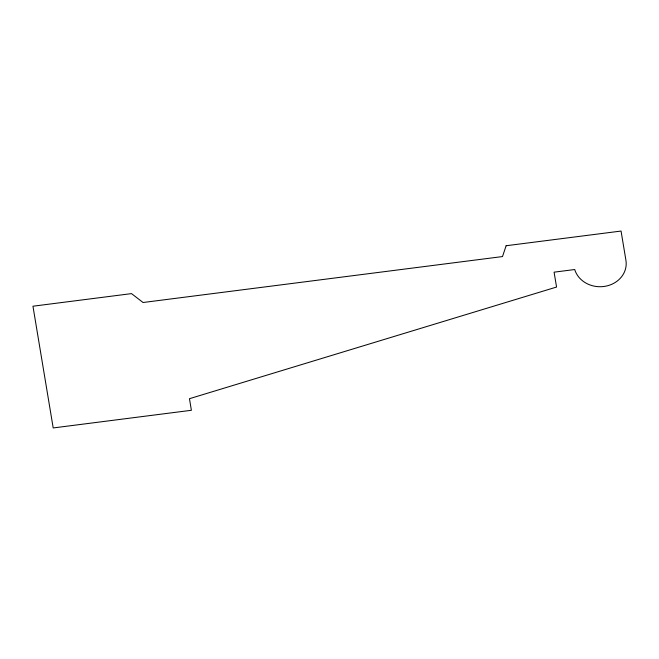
<?xml version="1.0" encoding="UTF-8"?>
<svg xmlns="http://www.w3.org/2000/svg" width="659" height="659" viewBox="0 0 659 659"><rect width="100%" height="100%" fill="white"/><g stroke="black" fill="none" stroke-linecap="round" stroke-linejoin="round"><path stroke-width="0.99" d="M506.128 245.741L502.504 256.565L143.061 302.506L131.52 293.617L32.95 306.213L53.198 427.946L191.39 410.285L189.463 398.695L556.558 287.044L554.087 272.167L574.714 269.531A26.187 23.123 0.5 0 0 605.275 286.27A26.187 23.123 0.5 0 0 625.935 260.354L621.058 231.054L506.128 245.741"/></g></svg>
